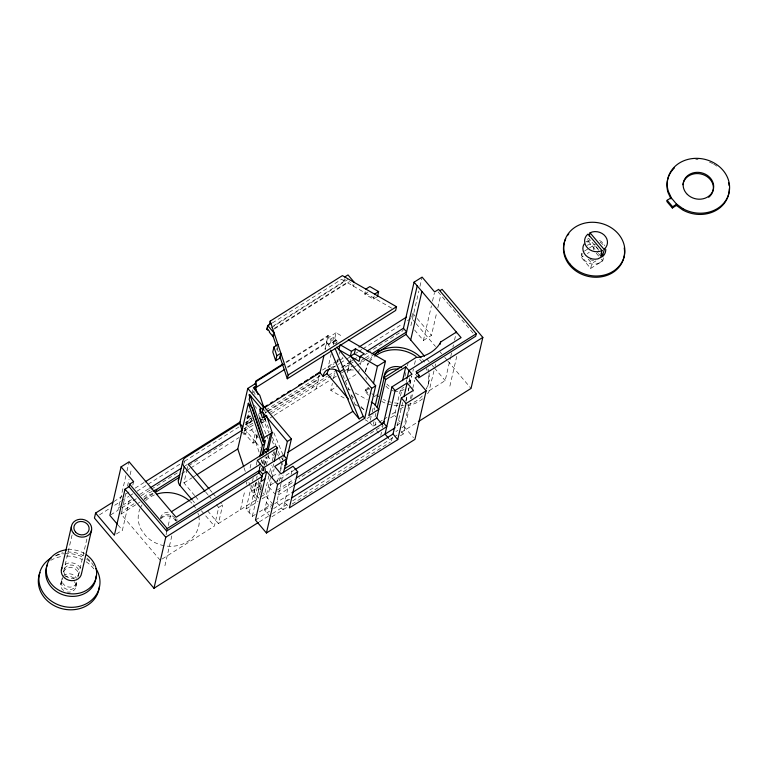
<?xml version="1.0" encoding="UTF-8"?>
<svg xmlns="http://www.w3.org/2000/svg" width="768" height="768" viewBox="0 0 768 768"><rect width="100%" height="100%" fill="white"/><g stroke="black" fill="none" stroke-linecap="round" stroke-linejoin="round"><path stroke-width="0.58" stroke-dasharray="3.84 2.88" d="M60.71 584.189L61.862 579.216M72.077 534.97L63.293 572.995A7.69 6.662 13 0 1 72.787 567.84A7.69 6.662 13 0 1 77.962 577.133M75.869 586.666L77.021 581.693A7.69 6.662 13 0 1 67.526 586.838A7.69 6.662 13 0 1 62.362 577.546M78.461 575.462L87.235 537.446M125.923 475.622L117.898 510.346L109.872 515.405M126.979 471.014L129.11 461.808M160.205 560.246L121.037 514.042L121.613 511.546L136.656 502.061M121.872 510.403L126.125 491.981M127.459 486.221L129.053 479.318M130.118 474.71L131.443 468.96M116.39 533.981L122.41 530.189L129.878 497.827M132.816 485.117L133.613 481.651M166.08 534.826L166.877 531.36M168.211 525.581L170.88 514.022M184.214 463.2L184.752 460.886M164.909 565.786L172.109 534.586M175.315 520.723L175.843 518.41M194.659 495.552L183.936 482.899L186.893 470.064M187.162 468.902L187.709 466.57M162.211 558.979L214.387 526.09L218.698 507.427L222.71 504.893L220.416 502.186M207.677 510.912L218.41 523.565L222.71 504.893M252.442 391.728L252.902 389.731M252.202 421.258L246.182 425.059L245.789 424.589L248.957 410.861M241.517 431.434L244.022 434.39L249.35 411.322M266.275 416.438L265.354 420.413L261.341 422.947L258.432 414.221L258.893 412.224M243.533 432.019L252.989 443.165L255.85 430.762M252.989 443.165L255.341 441.686L257.203 433.642M260.122 421.008L260.909 417.562M277.526 346.349L276.806 349.459L277.901 352.733M259.046 452.045L255.754 442.166L257.338 435.274M260.256 422.63L261.053 419.184M240.48 509.645L245.011 490.003M246.346 484.224L246.883 481.91M250.08 468.048L251.683 461.117M261.341 422.947L262.493 417.965M255.341 514.464L252.326 516.355L246.058 508.963L252.192 482.39M252.461 481.229L253.267 477.763M256.195 465.053L257.261 460.435M253.421 484.282L251.837 491.146L259.862 486.086L260.669 482.582M255.571 482.928L253.997 489.792L255.552 494.477L258.691 498.173L262.118 483.302M256.627 478.349L257.155 476.064M249.197 512.659L256.128 482.621M259.066 469.91L259.862 466.435M256.57 482.112L253.402 495.83L256.531 499.526L218.41 523.565M259.469 469.536L260.794 463.814M261.053 462.672L261.581 460.387M258.72 480.749L255.552 494.477L253.402 495.83L248.506 481.152M261.101 470.467L261.629 468.173M262.685 463.603L264 457.882M259.363 482.419L258.298 487.075L261.427 490.771M262.051 470.794L265.277 456.826M252.326 516.355L259.968 483.274M262.79 471.024L263.29 468.893M256.531 499.526L260.496 482.381M263.136 470.947L264.192 466.368M264.451 465.226L266.304 457.219M263.366 470.918L263.904 468.586M264.71 465.091L266.592 456.97M264.758 471.869L266.083 466.157M266.342 465.014L268.723 454.723M260.65 496.934L264.557 494.467L268.867 475.805M269.664 472.358L271.258 465.466M272.323 460.867L274.445 451.68M262.118 498.845L266.131 496.32L270.442 477.648M271.229 474.202L273.619 463.862M270.211 516.586L264.634 510.019L271.738 479.27M272.006 478.099L274.157 468.787M277.421 481.949L279.302 473.798M280.378 469.142L282.259 460.992M282.528 459.83L283.066 457.507M280.474 471.322L282.326 463.286M279.35 480.835L280.694 475.018M281.088 483.322L276.682 502.426L282.95 509.818L290.045 479.069M281.357 482.16L282.97 475.171M291.12 474.413L292.464 468.595M312.557 387.648L313.133 385.152L316.272 388.848L319.478 374.957M266.861 411.312L318.029 379.056L318.826 375.629M324.922 349.238L328.09 335.501L325.306 349.699M337.21 341.366L333.629 337.142L330.403 339.178L329.251 344.16L326.899 342.806L287.77 367.469M344.333 278.822L343.901 280.694L347.136 278.659M330.47 343.392L331.622 338.41M333.629 337.142L332.477 342.125L333.379 344.304M331.248 353.674L328.032 367.613L334.051 363.821M333.398 344.381L336.077 332.765L343.133 336.826M354.01 284.39L353.578 286.253L350.256 282.346M344.198 398.064L330.778 390.336L332.39 383.338M333.475 378.672L335.088 371.674M337.229 362.381L338.035 358.896M339.11 354.25L339.648 351.926M377.472 296.573L373.459 299.107L364.694 294.067L365.414 290.947M347.232 372.72L349.882 361.238M353.434 370.042A7.69 6.662 13 0 0 347.808 371.098L349.45 363.994M349.709 362.832L350.515 359.366M373.459 299.107L374.179 295.997M359.328 369.35L358.522 372.854L349.603 378.47M360.413 364.685L361.757 358.848M365.52 371.731L365.904 370.07A32.026 27.763 13 0 1 367.987 363.13M368.458 395.232L364.973 391.123L365.261 389.875L369.802 387.014M369.514 388.253L369.226 389.501L367.613 387.014M370.33 420.134L371.952 413.136M372.221 411.965L373.565 406.128M374.189 410.045L374.726 407.722M369.792 422.467L372.931 426.163L374.006 421.498M375.082 416.832L375.888 413.328M375.005 425.798L376.282 420.269M403.44 328.234L402.864 330.72L368.371 352.464M380.765 435.408L381.533 432.086M382.55 427.661L383.059 425.453L299.002 478.435M411.734 317.194L412.426 314.208M410.89 325.661L418.896 290.995M419.962 286.368L421.834 278.285M390.547 417.888L394.56 415.363L400.694 388.781M400.474 395.962L402.077 389.03M405.014 376.32L406.349 370.541M407.414 365.914L408.211 362.448M392.294 437.251L391.315 441.514L389.923 439.872M406.234 382.08L406.771 379.766M402.643 402.461L397.085 426.538L398.477 428.179M409.555 379.786L408.979 382.272A12.806 11.107 13 0 0 408.95 379.354M405.898 400.8L407.232 395.021M408.298 390.394L408.835 388.09M409.901 383.462L411.504 376.531M405.955 401.395L407.29 395.616M408.355 390.998L409.69 385.219M409.958 384.058L411.821 375.974M412.896 371.347L413.424 369.034M414.49 364.416L416.093 357.485M414.576 330.01L423.427 340.445L431.434 305.779M432.499 301.162L434.371 293.069M401.942 427.728L403.968 426.451L409.296 403.334M410.371 398.717L411.437 394.099M412.771 388.32L414.634 380.227M400.339 435.821L403.354 433.93L410.496 402.979M411.562 398.39L413.146 391.517M423.427 340.445L431.453 335.386L436.771 312.365M437.837 307.757L440.755 295.094M428.506 382.877L429.082 380.39M427.536 393.734A35.875 31.094 13 0 0 428.88 391.795L433.968 370.906M435.034 366.278L435.562 363.965M429.427 390.547L445.171 380.621L450.509 357.514M450.778 356.362L451.574 352.886M452.909 347.117L453.446 344.803M454.512 340.176L456.374 332.093M449.875 386.17L456.749 356.371M603.418 257.856L602.726 260.842L590.688 268.435L581.29 257.347L582.202 253.363M593.328 249.754L594.48 244.781L598.819 249.898M590.688 268.435L591.84 263.453L595.853 260.928M143.731 497.27L148.925 492.912L152.112 491.443M144.019 499.027L148.349 495.408L155.798 491.971M600.182 262.406L601.699 261.293A11.53 9.994 13 0 0 604.128 257.626M585.763 241.958L590.726 239.386M587.021 242.131L590.448 240.624M272.323 322.973L341.549 279.341L345.014 281.328L345.187 280.579L273.658 325.67M271.469 327.686L347.875 279.523M274.502 328.253L347.779 282.067L347.606 282.816L391.67 308.17M274.33 329.002L349.594 281.558M364.694 294.067L368.717 291.533M285.946 362.064L328.09 335.501M286.339 362.525L328.483 335.962M336.077 332.765L328.051 337.824L330.403 339.178M287.376 367.008L326.506 342.346M252.211 392.717L254.218 391.459M329.366 346.829L328.464 344.65L332.477 342.125L333.907 343.814M333.475 341.462L335.482 340.195M335.194 343.997L337.2 342.73M113.818 501.571L121.92 496.464M125.971 493.91L129.014 492M135.091 488.17L144.202 482.419M246.518 417.926L250.57 415.373M322.493 370.042L335.664 361.738M336.682 361.094L342.758 357.264M247.373 417.744L250.378 415.853M250.771 416.314L247.757 418.214L250.79 421.786L246.778 424.32L258.23 437.827M335.059 363.187L339.072 360.653M340.07 360.019L343.085 358.128M249.206 419.395L251.213 418.128M258.432 414.221L259.882 413.299M99.494 514.858L109.622 508.464M114.691 505.277L120.768 501.446M121.786 500.803L128.87 496.339M129.888 495.696L132.922 493.786M136.982 491.232L147.11 484.848M148.118 484.205L180.538 463.776M184.589 461.222L239.29 426.739M245.366 422.909L251.453 419.078M265.632 410.131L320.333 375.658M332.486 367.997L339.581 363.523M340.589 362.88L345.658 359.693M346.675 359.05L349.709 357.139M355.786 353.309L357.811 352.032M358.829 351.389L361.862 349.478M362.88 348.835L402.384 323.933M407.453 320.746L411.504 318.192L415.373 322.752M245.789 424.589L252.816 420.163M265.248 413.04L267.254 411.773M268.253 411.139L318.422 379.517L318.029 379.056M118.474 507.85L121.517 505.939M122.525 505.306L133.651 498.288M139.718 494.458L148.829 488.726M185.251 465.763L187.267 464.486M243.898 428.794L253.939 422.467M268.982 412.982L327.341 376.205M328.358 375.562L334.445 371.722M341.549 367.248L348.653 362.774M349.661 362.131L352.704 360.211M353.722 359.568L356.765 357.658M342.029 367.306L351.936 361.056M121.949 507.792L132.067 501.418M133.075 500.774L137.126 498.23M141.168 495.677L150.278 489.936M151.286 489.302L178.608 472.08M188.717 465.706L199.853 458.688M207.946 453.59L224.131 443.386M244.33 430.656L253.363 424.963M260.381 420.528L262.387 419.27M271.421 413.578L334.886 373.574M345.034 367.181L349.085 364.618M350.102 363.984L353.146 362.064M364.31 355.027L367.354 353.107M265.478 418.675L263.472 419.933L268.896 433.056M181.814 473.606L185.827 471.072M186.835 470.438L189.84 468.538M190.848 467.914L239.011 437.549M244.022 434.39L254.054 428.064M261.082 423.638L266.102 420.47M270.115 417.946L273.12 416.045M274.128 415.411L332.323 378.73M333.331 378.096L336.336 376.205M341.357 373.037L344.362 371.146M345.37 370.512L353.395 365.453M361.421 360.394L364.435 358.493M365.434 357.859L371.453 354.067M121.037 514.042L137.088 503.923M138.086 503.29L140.093 502.022M144.115 499.498L154.147 493.162M347.808 371.098L355.834 366.038M356.832 365.405L364.858 360.346M365.866 359.722L372.893 355.286M183.936 482.899L191.914 477.869M192.902 477.245L195.898 475.363M330.778 390.336L336.72 386.592M345.638 380.976L348.614 379.094M584.438 251.098L588.461 248.573M589.459 247.939L594.48 244.781M364.973 391.123L368.602 388.829M581.29 257.347L583.296 256.08M587.309 253.546L589.315 252.288M373.968 396.797L375.782 395.654M272.448 476.381L277.459 473.222M367.094 418.493L373.114 414.701M273.494 483.168L268.426 486.365L274.694 493.757M274.502 482.534L293.75 470.4M372.931 426.163L377.942 423.005M378.95 422.371L382.963 419.837M383.962 419.203L386.976 417.312M391.997 414.144L396.01 411.619M399.965 409.123L403.901 406.637M246.058 508.963L258.106 501.379M277.296 489.984L294.509 479.136M277.728 491.837L293.933 481.622M292.579 486.029L278.4 494.966L277.152 493.488M259.354 511.93L271.392 504.346M396.816 425.28L400.829 422.755M264.634 510.019L273.667 504.326M274.675 503.693L290.861 493.488M255.466 520.061L269.606 511.142M273.648 508.598L289.805 498.403M395.885 431.549L397.901 430.272M289.738 499.162L284.669 502.358L288.029 506.314M259.325 521.875L268.445 516.125M272.496 513.571L288.701 503.357M292.752 500.803L397.094 435.034M401.146 432.48L416.342 422.899M271.91 516.778L288.01 506.63M292.061 504.077L390.298 442.157M587.174 245.242L589.584 244.358A11.53 9.994 13 0 1 595.507 244.397M599.424 262.877L596.736 263.866A11.53 9.994 13 0 1 585.514 261.187L583.565 259.094A11.53 9.994 13 0 1 581.779 252.288M348.106 388.838L350.131 390.01M355.2 392.928L367.373 399.926M355.565 404.602L359.693 406.973M360.73 407.568L364.858 409.949M365.088 419.76L367.91 421.382M371.827 393.533L374.026 395.549M598.838 250.291L588.758 238.397L586.771 239.693L597.619 252.49M598.397 253.402L600.72 256.138M596.218 253.162L600.557 258.288M601.286 259.133L602.726 260.842M588.221 259.19L591.84 263.453M438.077 291.869L448.051 303.638M448.819 304.55L473.376 333.514M412.656 313.21L416.41 317.645M417.168 318.528L431.453 335.386M416.141 323.664L435.475 346.464M440.112 351.936L441.658 353.76M444.758 357.408L447.072 360.144M447.85 361.056L471.043 388.426M426.787 358.934L429.082 361.651M432.154 365.261L433.68 367.075M434.448 367.978L445.171 380.621M415.478 374.179L417.984 377.136M394.56 415.363L395.818 416.842M398.323 419.798L400.205 422.016M403.968 426.451L413.472 437.664M326.899 342.806L328.464 344.65M401.261 431.462L403.354 433.93M365.261 389.875L368.746 393.984M351.005 394.704L354.096 398.352M361.046 406.56L364.906 411.11M376.579 430.474L378.672 432.941M254.227 405.437L257.894 409.766M281.27 457.738L283.392 460.243M271.968 454.032L273.494 455.837M244.195 428.534L255.341 441.686M255.754 442.166L260.381 447.629M267.341 455.837L271.2 460.387M263.309 492.989L264.557 494.467M266.131 496.32L272.4 503.712M266.362 502.55L271.93 509.126M209.693 489.533L211.987 492.24M212.755 493.152L215.818 496.762M205.68 492.067L207.974 494.774M208.742 495.677L211.037 498.394M216.403 504.71L218.698 507.427M195.427 496.454L199.258 500.976M192.941 500.794L194.477 502.598M201.37 510.73L214.387 526.09M117.984 524.966L122.41 530.189M342.797 374.938L349.133 390.25M351.389 395.712L355.459 405.552M264.326 409.786L265.68 413.05M273.811 432.71L282.864 454.579M264.73 418.637L270.154 431.75M272.419 437.222L275.587 444.874M278.304 451.44L279.658 454.714M272.064 440.707L273.418 443.99M277.488 453.83L278.4 456.019M278.851 457.104L280.205 460.387M280.656 461.482L282.922 466.944M259.354 417.878L266.141 434.285M266.592 435.379L267.955 438.662M273.379 451.776L274.742 455.059M277.094 348.221L278.554 352.579M264.672 418.387L265.354 420.413M261.61 459.734L264.173 467.414M264.49 468.355L265.738 472.109M259.862 486.086L261.11 489.83M244.061 467.837L245.539 472.272M74.314 581.635A7.69 6.662 13 0 1 74.938 589.104A7.69 6.662 13 0 1 67.354 592.032M63.696 590.534A7.69 6.662 13 0 1 63.59 579.888M76.426 582.422A7.69 6.662 13 0 1 66.95 589.325A7.69 6.662 13 0 1 62.765 578.563M64.166 577.392A7.69 6.662 13 0 1 74.89 579.149M63.341 576.077A7.69 6.662 13 0 1 76.474 578.218M50.736 560.352A30.749 26.65 13 0 1 63.216 556.272M66.605 556.07A30.749 26.65 13 0 1 82.147 559.517M86.102 561.744A30.749 26.65 13 0 1 94.752 570.125M56.208 555.542A30.749 26.65 13 0 1 63.792 553.776M64.906 553.68A30.749 26.65 13 0 1 83.741 557.539M86.678 559.258A30.749 26.65 13 0 1 91.862 563.472M55.373 555.946A25.354 21.974 13 0 1 63.091 552.768M67.382 552.134A25.354 21.974 13 0 1 83.29 555.667M86.899 558.048A25.354 21.974 13 0 1 94.07 566.87M67.949 549.648A25.354 21.974 13 0 1 84.816 553.728M65.184 564.346A10.253 8.88 13 0 1 80.448 568.042M695.75 159.581A31.382 27.206 13 0 1 698.074 159.629M709.469 162.134A31.382 27.206 13 0 1 712.656 163.594M713.674 164.141A31.382 27.206 13 0 1 717.533 166.656M599.472 240.442A11.53 9.994 13 0 1 604.838 245.76M593.654 260.419A11.53 9.994 13 0 1 588.854 259.075M600.058 242.17A11.53 9.994 13 0 1 604.55 247.008M198.739 516.125A30.749 26.65 13 0 1 166.406 546.048M164.141 545.702A30.749 26.65 13 0 1 145.546 535.632L141.178 529.526A30.749 26.65 13 0 1 139.891 508.963M140.352 507.898A30.749 26.65 13 0 1 142.09 504.816M145.574 500.64A30.749 26.65 13 0 1 154.474 494.918M190.349 501.686A30.749 26.65 13 0 1 191.894 503.232M193.315 504.874A30.749 26.65 13 0 1 195.744 508.416M197.923 513.168A30.749 26.65 13 0 1 198.509 515.136M160.502 518.093A8.323 7.219 13 0 1 169.728 512.275M176.909 518.88A8.323 7.219 13 0 1 176.928 520.771M422.63 398.803A35.875 31.094 13 0 1 407.741 405.773M422.323 395.942A32.026 27.763 13 0 1 404.832 405.216M403.67 405.398A32.026 27.763 13 0 1 401.338 405.638M397.786 405.696A32.026 27.763 13 0 1 393.024 405.235M390.691 404.774A32.026 27.763 13 0 1 387.216 403.795M384.989 402.97A32.026 27.763 13 0 1 381.763 401.453M365.491 371.549A32.026 27.763 13 0 1 368.928 362.87M369.523 361.987A32.026 27.763 13 0 1 374.65 356.534M419.654 359.424A32.026 27.763 13 0 1 421.997 361.91M426.211 368.429A32.026 27.763 13 0 1 427.056 370.416M428.438 375.581A32.026 27.763 13 0 1 426.845 388.877M429.005 373.085A32.026 27.763 13 0 1 426.029 389.184M398.362 403.21A32.026 27.763 13 0 1 393.6 402.749M391.258 402.288A32.026 27.763 13 0 1 387.792 401.309M385.565 400.474A32.026 27.763 13 0 1 383.395 399.504M366.394 379.45A32.026 27.763 13 0 1 365.971 377.376M369.504 360.384A32.026 27.763 13 0 1 372.077 357.005M422.573 359.424A32.026 27.763 13 0 1 424.608 362.102M427.997 368.947A32.026 27.763 13 0 1 428.822 372.058M403.853 387.475A12.806 11.107 13 0 1 401.885 388.282M389.251 386.218A12.806 11.107 13 0 1 386.88 384.048M409.632 377.837A12.806 11.107 13 0 1 409.085 381.667M404.179 389.453A12.806 11.107 13 0 1 394.79 391.219M393.696 390.998A12.806 11.107 13 0 1 391.565 390.307M388.675 388.714A12.806 11.107 13 0 1 384.624 383.923M160.474 518.774A8.323 7.219 13 0 1 174.662 517.814M175.757 519.504A8.323 7.219 13 0 1 176.333 521.366M161.251 518.429A8.323 7.219 13 0 1 175.469 520.752M250.79 421.786A48.682 18.394 57.8 0 1 252.576 417.638M246.778 424.32A48.682 18.394 57.8 0 1 251.578 417.734M330.979 367.584A48.682 18.394 57.8 0 1 335.942 366.528M253.517 392.016A1.536 0.586 57.8 0 1 254.237 392.582M254.467 392.899A1.536 0.586 57.8 0 1 254.928 394.589M334.416 343.738A1.536 0.586 57.8 0 1 333.379 341.846A1.536 0.586 57.8 0 1 334.262 341.722A1.536 0.586 57.8 0 1 335.29 343.603M336.662 342.662A1.536 0.586 57.8 0 1 335.472 340.982A1.536 0.586 57.8 0 1 335.866 340.176A1.536 0.586 57.8 0 1 337.123 341.722M65.434 575.539A7.69 6.662 13 0 0 78.528 574.646A7.69 6.662 13 0 0 70.387 565.037A7.69 6.662 13 0 0 65.434 575.539"/><path stroke-width="1.15" d="M61.344 570.086L71.395 526.531M91.613 529.834L81.562 573.389A10.253 8.88 13 0 1 68.899 580.253A10.253 8.88 13 0 1 62.006 567.869M112.8 502.214L95.578 513.072L94.435 518.045L153.974 588.278L258.317 522.509M260.4 464.131L176.112 517.258L129.11 461.808L121.085 466.867L109.872 515.405L117.245 524.102M121.085 466.867L133.613 481.651L129.6 484.186L129.024 486.672L125.011 489.206L114.384 535.248L95.578 513.072M155.798 491.971L156.73 489.408L179.808 474.864M129.024 486.672L166.637 531.034L167.203 528.538L259.517 470.352L262.656 474.048L260.928 481.517L264.941 478.992M178.358 480.394L182.669 461.731M153.974 588.278L165.754 537.254L262.08 476.544L258.941 472.848L259.517 470.352M192.173 499.891L179.923 485.434L184.234 466.762A7.69 6.662 13 0 1 185.549 457.421L239.731 423.274L247.776 388.426L255.802 383.366L256.589 385.709L255.437 390.682L256.224 390.192L255.178 388.963M243.696 466.723L237.763 448.963L248.323 403.229L252.624 408.307L264.547 444.048L262.397 445.411L259.757 456.845M260.102 412.368L261.034 408.326L250.118 395.453L249.187 399.494L263.261 441.677L265.411 440.323L261.907 455.482M267.725 325.517L266.861 329.251L267.6 330.125L267.773 329.376L269.501 331.411L269.328 332.16L273.302 336.854L274.166 333.12L267.725 325.517L270.95 323.482M267.034 329.453L267.898 325.728M255.053 384.461L255.84 381.034L282.931 363.955M255.446 384.922L256.234 381.494L283.325 364.426M269.309 324.874L270.173 321.139L342.413 275.606L396.518 306.73L395.654 310.464L287.29 378.768L280.003 356.947M254.678 389.462L255.37 386.477M277.958 344.486L273.946 347.011L272.794 351.994L275.702 360.72L279.715 358.195L280.867 353.213L276.854 355.747L275.702 360.72M262.243 411.821L263.587 406.714L259.795 395.338L253.354 387.744L256.589 385.709M264.336 417.37L262.445 411.686L263.587 406.714M263.261 441.677L264.192 437.635L250.118 395.453M262.906 454.675L263.962 450.096L266.112 448.742L267.994 450.96M266.89 449.846L270.653 433.565M267.926 451.162L272.218 432.576L266.506 415.44L262.493 417.965L259.574 409.238L261.034 408.326M287.29 378.768L288.144 375.034L270.173 321.139M266.429 532.992L277.632 484.454L266.669 471.523L255.466 520.061L266.429 532.992L414.931 439.392L426.134 390.854L415.171 377.914L419.184 375.389L416.045 371.693L476.256 333.744L438.643 289.382L434.63 291.917L422.102 277.123L414.067 282.182L403.44 328.234L366.912 351.254M274.147 461.568L277.334 447.782L275.77 445.93L171.418 511.709M283.92 456.394L287.366 441.456L291.379 438.931L263.213 405.706M283.507 472.838L291.379 438.931M264.816 407.462L320.006 372.672L323.981 355.44M277.334 447.782L257.261 460.435L263.53 467.827L283.603 455.174L286.733 458.87L274.694 466.464L280.963 473.856L293.002 466.262L297.706 471.811L289.373 507.898L397.738 439.594L406.07 403.507L426.134 390.854M351.485 351.312L350.333 356.285L354.346 353.76L355.498 348.778L364.262 353.818L360.24 356.352L359.098 361.325L338.918 349.718L340.07 344.746L351.485 351.312L355.498 348.778M377.472 296.573L378.624 291.6L369.859 286.56L365.846 289.085M377.904 352.128L378.48 349.642M284.486 468.797L364.762 418.195L371.654 388.33L375.667 385.805L350.947 356.64M373.421 383.674L377.443 366.25L385.469 361.19L348.298 339.802M375.667 385.805L368.774 415.67L378.806 409.344L374.102 403.795L371.28 402.173M375.264 405.389L385.469 361.19M377.242 407.491L384.134 377.626L416.093 357.485L418.944 357.235A35.875 31.094 13 0 0 440.083 343.258L440.64 342.01L456.374 332.093M294.758 469.766L376.79 418.051L385.699 379.478L405.763 366.826L412.032 374.218L391.968 386.87L383.635 422.957L296.534 477.859M373.891 354.653L406.003 334.416L417.206 285.888M291.763 497.885L393.034 434.045L401.366 397.958L413.405 390.365L407.146 382.973L395.098 390.566L385.046 434.122L388.531 438.23M410.698 339.965L421.91 291.427M402.566 380.698L405.763 366.826M407.03 378.614L408.902 370.522L461.078 337.632L414.067 282.182M403.968 396.73L407.146 382.973M419.184 375.389L418.608 377.875L482.822 337.402L442.09 289.344L440.083 290.611M440.102 344.323L440.64 342.01M476.256 333.744L475.68 336.23L416.477 373.546M482.822 337.402L471.043 388.426L418.368 421.622M589.277 236.16L590.045 232.8L592.454 231.917A11.53 9.994 13 0 1 605.616 236.698A11.53 9.994 13 0 1 604.57 248.851L602.717 254.861L600.72 256.138L602.006 250.541L588.067 234.096L587.491 234.49A11.53 9.994 13 0 0 586.445 246.643A11.53 9.994 13 0 0 599.606 251.424L602.006 250.541M671.27 197.683L667.152 200.275L666.864 201.523L672.355 207.994L676.426 205.421M672.355 207.994L672.634 206.746L676.714 204.182L676.368 205.459M344.765 276.96L348 274.925L354.442 282.518M374.611 294.125L378.624 291.6M255.658 387.715L284.755 369.37M288.144 375.034L396.518 306.73M145.219 481.786L240.442 421.757M358.963 347.05L406.579 317.04M264.422 406.992L267.437 405.101M270.442 403.2L272.458 401.933M276.47 399.408L278.477 398.141M281.482 396.25L284.496 394.349M287.501 392.448L290.515 390.557M298.541 385.498L301.555 383.597M304.56 381.696L307.574 379.805M310.579 377.904L313.594 376.003M315.6 374.746L319.613 372.211M260.669 412.81L262.445 411.686M320.006 372.672L323.04 376.253L327.053 373.718A48.682 18.394 57.8 0 1 329.482 368.794M149.837 488.083L181.2 468.317M343.738 369.341L339.725 371.866L335.616 369.811A48.682 18.394 57.8 0 0 323.04 376.253M372.461 353.434L406.579 331.93L403.44 328.234M156.163 491.904L179.232 477.36M196.896 474.73L237.763 448.963M264.192 437.635L272.218 432.576M287.587 452.477L352.81 411.37L335.616 369.811M166.637 531.034L258.941 472.848M262.656 474.048L266.669 471.523M284.928 465.686L286.934 464.419L285.571 461.136M352.81 411.37L359.174 418.877L363.187 416.352L335.184 348.653M277.632 484.454L297.706 471.811M381.523 423.581L384.528 421.69M293.597 485.386L386.765 426.653L383.635 422.957M291.869 492.854L395.078 427.795M153.178 490.954L156.73 489.408M360.24 356.352L377.443 366.25M354.346 353.76L360.192 357.12M676.109 205.2L682.57 209.894A31.382 27.206 13 0 0 729.312 188.688M376.819 395.098L378.326 396.48M667.152 200.275L672.634 206.746M590.045 232.8L604.003 249.264M601.162 253.037L602.717 254.861M406.003 334.416L424.493 356.227M384.134 377.626L385.699 379.478M391.968 386.87L395.098 390.566M401.366 397.958L406.07 403.507M336.778 347.194L371.654 388.33M393.034 434.045L397.738 439.594M376.79 418.051L382.368 424.627M327.053 373.718L348.422 398.928M363.187 416.352L364.762 418.195M247.776 388.426L263.386 406.838M262.646 412.291L287.366 441.456M263.962 450.096L266.467 453.053M242.707 426.778L239.731 423.274L242.074 430.301L188.246 464.237L208.925 488.63M184.234 466.762L204.912 491.165M129.6 484.186L167.203 528.538M125.011 489.206L165.754 537.254M670.982 198.922L668.006 192.49A31.382 27.206 13 0 1 674.458 167.875M330.72 350.093L359.174 418.877M256.224 390.192L258.019 394.55M272.64 334.867L276.336 345.946M273.946 347.011L276.854 355.747M248.323 403.229L262.397 445.411M99.331 586.646A30.749 26.65 13 0 1 62.602 608.851A30.749 26.65 13 0 1 40.032 572.467M95.914 568.531A30.749 26.65 13 0 1 85.67 604.07A30.749 26.65 13 0 1 44.179 594.154A30.749 26.65 13 0 1 51.312 557.856M96.067 576.019A25.354 21.974 13 0 1 65.846 595.622A25.354 21.974 13 0 1 47.52 564.653M86.621 554.918A25.354 21.974 13 0 1 87.235 589.843A25.354 21.974 13 0 1 48.557 579.696A25.354 21.974 13 0 1 66.874 549.734M728.515 182.554A31.382 27.206 13 0 1 729.11 185.616M682.934 184.714A15.37 13.325 13 0 1 704.89 175.363A15.37 13.325 13 0 1 708.682 197.29M605.741 249.206A11.53 9.994 13 0 1 602.842 256.32L597.878 258.893A11.53 9.994 13 0 1 585.619 255.216A11.53 9.994 13 0 1 584.083 244.032M624.211 247.949A30.749 26.65 13 0 1 590.39 276.816A30.749 26.65 13 0 1 565.776 238.598M567.456 235.661A30.749 26.65 13 0 1 568.819 233.827M156.518 494.17A30.749 26.65 13 0 1 189.523 500.938M179.923 485.434A7.69 6.662 13 0 1 178.858 478.733M374.381 354.749A32.026 27.763 13 0 1 421.046 357.744M375.514 355.862A32.026 27.763 13 0 1 416.074 356.467M384.307 378.576A12.806 11.107 13 0 1 401.693 367.622M383.894 377.194A12.806 11.107 13 0 1 397.901 369.206M249.878 396.605A1.536 0.586 57.8 0 1 249.149 394.637A1.536 0.586 57.8 0 1 250.531 395.539A1.536 0.586 57.8 0 1 250.771 397.19M682.858 208.646L676.397 203.952L671.424 198.01L668.294 191.242A31.382 27.206 13 0 1 698.362 158.39A31.382 27.206 13 0 1 728.554 194.477A31.382 27.206 13 0 1 682.858 208.646M73.478 533.242A10.253 8.88 13 0 0 90.95 532.051A10.253 8.88 13 0 0 80.093 519.254A10.253 8.88 13 0 0 73.478 533.242M75.485 531.974A7.69 6.662 13 0 0 88.589 531.091A7.69 6.662 13 0 0 80.448 521.482A7.69 6.662 13 0 0 75.485 531.974M687.37 194.429A15.37 13.325 13 0 0 713.078 190.339A15.37 13.325 13 0 0 694.79 172.541A15.37 13.325 13 0 0 687.37 194.429M570.096 264.163A30.749 26.65 13 0 0 622.55 260.928A30.749 26.65 13 0 0 590.275 222.326A30.749 26.65 13 0 0 570.096 264.163"/></g></svg>
